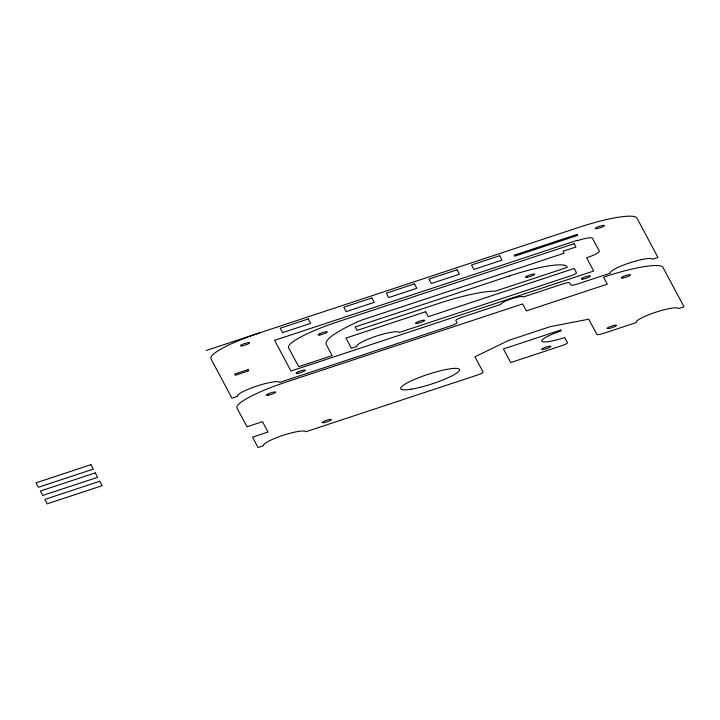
<?xml version="1.0" encoding="UTF-8"?>
<svg xmlns="http://www.w3.org/2000/svg" width="720" height="720" viewBox="0 0 720 720"><rect width="100%" height="100%" fill="white"/><g stroke="black" fill="none" stroke-linecap="round" stroke-linejoin="round"><path stroke-width="1.08" d="M206.244 350.496L579.204 227.268A56.097 9.36 -18 0 1 636.921 218.052L657.945 257.436L652.482 259.245A22.293 3.717 -18 0 0 629.541 262.908A22.293 3.717 -18 0 0 610.155 273.231L577.656 283.968A6.624 1.107 -18 0 1 570.834 285.057L569.655 282.843A6.624 1.107 -18 0 0 562.842 283.932L523.539 296.919A11.925 1.989 -18 0 0 511.263 298.881A11.925 1.989 -18 0 0 500.895 304.398L461.592 317.385A6.624 1.107 -18 0 0 455.832 320.454L457.011 322.668A6.624 1.107 -18 0 1 451.251 325.728L279.765 382.392A22.293 3.717 -18 0 0 256.824 386.055A22.293 3.717 -18 0 0 237.438 396.378L231.975 398.178L210.96 358.794A56.097 9.36 -18 0 1 259.731 332.82M508.608 340.407L474.948 356.805L483.066 372.015A6.624 1.107 -18 0 1 477.306 375.084L305.82 431.748A22.293 3.717 -18 0 0 282.879 435.402A22.293 3.717 -18 0 0 263.493 445.725L258.039 447.534L252.495 437.157L268.02 432.027L262.485 421.668L246.969 426.798L237.015 408.15A56.097 9.36 -18 0 1 285.786 382.176L522.621 303.921L526.356 310.914L607.275 284.184L603.54 277.191L605.259 276.624A56.097 9.36 -18 0 1 662.976 267.408L684 306.792L678.537 308.601A22.293 3.717 -18 0 0 655.596 312.255A22.293 3.717 -18 0 0 636.219 322.578L603.711 333.324A6.624 1.107 -18 0 1 596.898 334.404L588.78 319.203L550.323 326.628L508.608 340.407M308.304 318.942L280.215 328.23L282.573 332.649L310.662 323.37L308.304 318.942M371.862 297.945L343.773 307.233L346.131 311.652L374.22 302.373L371.862 297.945M414.459 283.878L386.37 293.157L388.728 297.576L416.817 288.297L414.459 283.878M457.056 269.802L428.958 279.081L431.325 283.5L459.414 274.221L457.056 269.802M499.653 255.726L471.555 265.005L473.922 269.424L502.011 260.145L499.653 255.726M577.053 234.423L514.161 255.195L514.692 256.185L577.584 235.413L577.053 234.423M577.287 240.318L274.59 340.335L290.988 371.052L593.685 271.044L586.611 257.778A14.58 2.43 -18 0 0 599.283 251.028L592.461 238.257A14.58 2.43 -18 0 0 590.031 237.78L588.897 237.87A14.58 2.43 -18 0 0 577.467 240.651L577.287 240.318M574.146 243.702L337.419 321.921A56.097 9.36 -18 0 0 288.639 347.886L298.674 366.687L332.127 355.635L326.277 344.475A82.476 13.752 -18 0 1 360.801 320.4L564.093 253.233L563.031 251.253L575.91 247.005L574.146 243.702M509.427 275.949L355.203 326.907L357.066 330.399L442.269 302.247A63.045 10.512 -18 0 1 495.423 291.123L567.252 267.39L566.55 266.067A56.097 9.36 -18 0 0 509.427 275.949M248.103 369.621L234.684 374.058L235.323 375.237L248.733 370.809L248.103 369.621M425.619 311.742L345.96 338.058L351.423 348.282L356.886 346.473A22.293 3.717 -18 0 1 376.263 336.15A22.293 3.717 -18 0 1 399.204 332.496L570.69 275.832A6.624 1.107 -18 0 0 576.45 272.763L574.164 268.479L428.265 316.683L425.619 311.742M90.927 464.706L36 482.859L38.358 487.278L93.285 469.125L90.927 464.706M95.292 472.887L40.365 491.04L42.723 495.459L97.65 477.315L95.292 472.887M99.765 481.266L44.838 499.419L47.196 503.838L102.123 485.694L99.765 481.266M560.7 330.03L503.424 348.948L510.696 362.574L561.681 345.735A6.624 1.107 -18 0 0 567.441 342.666L564.714 337.545A22.293 3.717 -18 0 1 541.773 341.208A22.293 3.717 -18 0 1 561.159 330.885L560.7 330.03M596.844 228.627A4.86 0.81 -18 0 0 604.386 225.747A4.86 0.81 -18 0 0 598.266 226.728A4.86 0.81 -18 0 0 596.844 228.627M242.028 345.852A4.86 0.81 -18 0 0 249.57 342.981A4.86 0.81 -18 0 0 243.441 343.962A4.86 0.81 -18 0 0 242.028 345.852M582.813 279.099A4.86 0.81 -18 0 0 590.355 276.228A4.86 0.81 -18 0 0 584.235 277.209A4.86 0.81 -18 0 0 582.813 279.099M297.72 373.302A4.86 0.81 -18 0 0 305.262 370.422A4.86 0.81 -18 0 0 299.133 371.403A4.86 0.81 -18 0 0 297.72 373.302M527.13 277.29A4.86 0.81 -18 0 0 534.672 274.419A4.86 0.81 -18 0 0 528.552 275.391A4.86 0.81 -18 0 0 527.13 277.29M417.159 323.397A4.86 0.81 -18 0 0 424.701 320.526A4.86 0.81 -18 0 0 418.581 321.498A4.86 0.81 -18 0 0 417.159 323.397M543.294 349.425A4.86 0.81 -18 0 0 550.836 346.545A4.86 0.81 -18 0 0 544.716 347.526A4.86 0.81 -18 0 0 543.294 349.425M323.775 422.649A4.86 0.81 -18 0 0 331.317 419.778A4.86 0.81 -18 0 0 325.197 420.75A4.86 0.81 -18 0 0 323.775 422.649M608.868 328.455A4.86 0.81 -18 0 0 616.41 325.584A4.86 0.81 -18 0 0 610.29 326.556A4.86 0.81 -18 0 0 608.868 328.455M622.908 277.974A4.86 0.81 -18 0 0 630.45 275.103A4.86 0.81 -18 0 0 624.321 276.075A4.86 0.81 -18 0 0 622.908 277.974M319.707 334.953A4.86 0.81 -18 0 0 327.249 332.073A4.86 0.81 -18 0 0 321.129 333.054A4.86 0.81 -18 0 0 319.707 334.953M268.083 395.208A4.86 0.81 -18 0 0 275.625 392.337A4.86 0.81 -18 0 0 269.505 393.309A4.86 0.81 -18 0 0 268.083 395.208M411.111 389.214A30.924 5.157 -18 0 0 459.108 370.917A30.924 5.157 -18 0 0 420.147 377.136A30.924 5.157 -18 0 0 411.111 389.214"/></g></svg>
